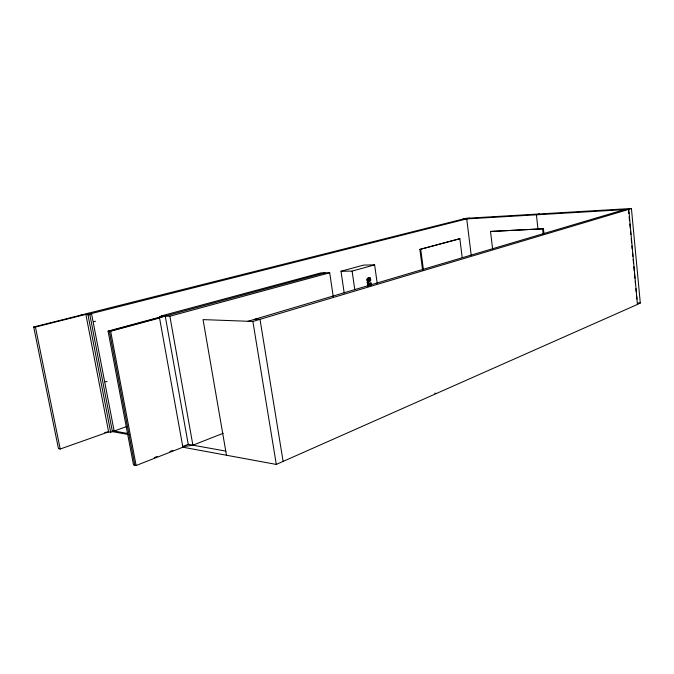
<?xml version="1.0" encoding="UTF-8"?>
<svg xmlns="http://www.w3.org/2000/svg" width="674" height="674" viewBox="0 0 674 674"><rect width="100%" height="100%" fill="white"/><g stroke="black" fill="none" stroke-linecap="round" stroke-linejoin="round"><path stroke-width="1.01" d="M367.195 279.415L368.72 278.825L369.04 281.083L367.296 280.595M368.973 280.755L369.141 280.586A1.213 0.834 89.6 0 0 369.403 279.87C367.827 275.169 373.169 280.165 369.487 281.715C368.038 282.17 367.322 280.291 367.675 279.146C369.276 275.877 368.762 281.833 370.026 280.578A1.213 0.834 89.6 0 0 370.287 279.862L369.714 277.932M369.226 281.387C366.37 283.392 365.67 277.022 368.998 278.008M368.72 278.825L368.046 280.114L369.04 281.083M126.004 426.811L110.671 432.253L108.615 431.874L60.205 449.019L58.453 448.64L33.7 326.974L466.029 218.317L631.42 208.502L640.3 303.014L637.419 304.294L628.808 209.37L462.794 219.134M163.917 316.022L108.067 331.119L133.519 464.934L136.123 465.498L182.881 447.207L276.306 464.428L637.781 304.294M182.587 446.803L192.899 445.194L223.204 433.289M154.295 457.612L157.21 456.466M169.873 451.529L172.797 450.384M182.511 446.592L188.248 444.351L225.807 451.108M105.321 381.939L107.09 381.383M631.42 208.502L628.446 209.395L628.842 213.565M226.481 455.245L203.051 319.611L252.876 321.447L628.808 209.37M367.726 286.442L367.616 285.725L370.557 284.858L371.441 284.849L371.543 285.574M248.024 321.271L624.427 209.631M367.616 285.725L371.441 284.849M371.197 283.097L368.223 283.712L371.197 283.097L371.298 283.813L367.473 284.689L367.372 283.965L368.695 283.838L368.139 282.979A1.432 0.986 89.7 0 1 368.046 282.414L367.162 282.414L367.81 283.838M367.372 283.965L368.695 283.838M367.473 284.689L371.298 283.813M367.162 282.414L368.568 282.263L369.108 283.712M368.046 282.414L368.568 282.263M492.601 248.908L490.52 231.46L543.446 228.772L544.019 233.996M368.821 277.899L370.253 277.73M344.195 292.988L341.01 271.268L352.106 271.1L374.618 264.874L377.238 283.527M490.52 231.46L543.446 228.772M422.606 270.114L419.868 249.431L459.845 238.706L462.179 257.451M341.01 271.268L363.547 265.101L374.618 264.874M419.868 249.431L459.845 238.706M108.067 331.119L110.646 331.263L159.553 318.01L182.881 447.207M163.142 316.536L161.389 316.477L161.297 315.929L169.865 316.224L329.704 272.768L333.251 296.653M161.297 315.929L320.942 272.894L329.704 272.768M539.537 213.961L536.403 214.804L538.012 229.345M161.389 316.477L159.536 316.982L162.156 317.075M324.969 272.835L109.357 331.187L134.817 465.212M93.728 321.717L95.531 321.254M33.7 326.974L35.436 327.067L85.859 314.37L87.906 314.446L466.728 218.898L471.219 255.328M87.359 314.429L90.965 313.52M466.164 218.932L469.399 218.123M87.999 314.952L91.613 314.033L114.142 431.015L127.555 433.433M104.74 432.472L108.615 431.874L85.859 314.37M112.297 431.301L114.142 431.015M638.194 302.988L640.3 303.014M87.687 313.402L91.521 313.536M255.151 319.156L260.004 319.324L283.105 461.42M80.905 315.103L82.683 315.171M434.663 393.245L436.575 393.431M128.911 434.62L112.406 431.63L89.811 314.488M35.436 327.067L60.205 449.019M87.906 314.446L110.671 432.253M110.646 331.263L136.123 465.498M165.231 316.064L188.248 444.351M169.865 316.224L192.899 445.194M252.876 321.447L276.306 464.428M352.106 271.1L354.794 289.66M370.312 283.097L370.414 283.813M370.557 284.858L370.658 285.574M367.836 278.825L368.156 281.092M368.257 283.965L368.358 284.681M368.501 285.725L368.602 286.442M367.684 282.263L367.718 282.692M420.728 249.397L423.466 270.106M542.612 229.008L543.185 234.24M629.137 216.691L629.524 220.861M629.828 223.987L630.215 228.166M630.51 231.292L630.813 234.417M631.201 238.588L631.597 242.766M631.892 245.892L632.187 249.018M632.583 253.188L632.878 256.322M633.172 259.448L633.568 263.618M633.863 266.752L634.259 270.923M634.554 274.048L634.95 278.219M635.245 281.344L635.54 284.479M635.936 288.649L636.231 291.775M636.627 295.945L636.922 299.079"/></g></svg>
